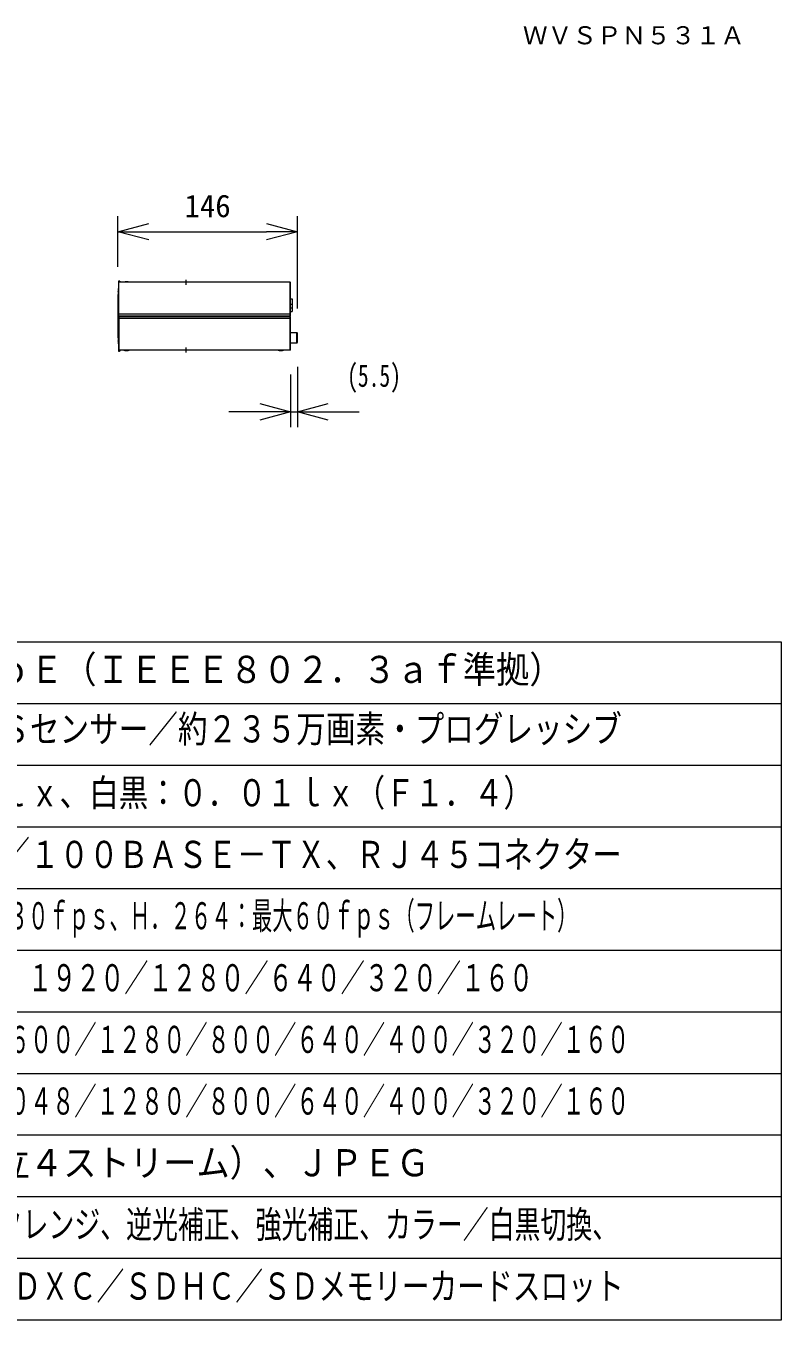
# Model space of a CAD drawing. Units: millimetres, scale not verified. Extents: x -63 to 62, y -56 to 57.
# Drawn here: x 1.3 to 62.5, y -56.4 to 48.6 of the extents above; entities that cross this region are included whole.
import ezdxf
from ezdxf.enums import TextEntityAlignment as Align

# ---------------------------------------------------------------- set-up
doc = ezdxf.new("R2010")
doc.units = ezdxf.units.MM
doc.header["$LTSCALE"] = 0.125
doc.linetypes.add('USER1', pattern=[28.575, 19.05, -3.175, 3.175, -3.175])
for name, color, linetype, lineweight in [('0-0_0', 7, 'Continuous', 20), ('0-2_WAKU', 1, 'Continuous', 18), ('0-4_SUNPO', 7, 'Continuous', 20), ('0-5_GAIKEI', 1, 'Continuous', 18)]:
    doc.layers.add(name, color=color, linetype=linetype, lineweight=lineweight)
doc.layers.add('0-1_MOJI1', color=7, linetype='Continuous')
doc.layers.add('0-3_TOUROKU', color=7, linetype='Continuous')
doc.styles.add('ＭＳ ゴシック', font='')
doc.styles.get('ＭＳ ゴシック').set_extended_font_data('MS Gothic')

# ---------------------------------------------------------------- blocks, each defined once
blk = doc.blocks.new('_Open30')
at = {"layer": '0-0_0'}
blk.add_line((0, 0), (-1, 0), dxfattribs=at)
blk.add_lwpolyline([(-1, 0.26795), (0, 0), (-1, -0.26795)], dxfattribs=at)
blk = doc.blocks.new('D1')
at = {"layer": '0-4_SUNPO'}
for p, q in [((87.7811, 334.2822), (87.7811, 329.3972)), ((87.2311, 333.6769), (87.2311, 329.3972)), ((84.7311, 330.6472), (82.2311, 330.6472)), ((87.2311, 330.6472), (87.7811, 330.6472)), ((90.2811, 330.6472), (92.7811, 330.6472))]:
    blk.add_line(p, q, dxfattribs=at)
at = {"layer": '0-4_SUNPO', "xscale": 2.5, "yscale": 2.5}
blk.add_blockref('_Open30', (87.2311, 330.6472), dxfattribs=at)
at = {"layer": '0-4_SUNPO', "xscale": 2.5, "yscale": 2.5, "rotation": 180}
blk.add_blockref('_Open30', (87.7811, 330.6472), dxfattribs=at)
at = {"layer": '0-4_SUNPO', "style": 'ＭＳ ゴシック', "width": 0.7}
blk.add_text('(5.5)', height=1.833, dxfattribs=at).set_placement((91.8131, 332.12), align=Align.BOTTOM_LEFT)
blk = doc.blocks.new('D2')
at = {"layer": '0-4_SUNPO'}
for p, q in [((73.2311, 342.3972), (73.2311, 346.4972)), ((87.7811, 339.0122), (87.7811, 346.4972)), ((75.7311, 345.2472), (85.2811, 345.2472))]:
    blk.add_line(p, q, dxfattribs=at)
at = {"layer": '0-4_SUNPO', "xscale": 2.5, "yscale": 2.5, "rotation": 180}
blk.add_blockref('_Open30', (73.2311, 345.2472), dxfattribs=at)
at = {"layer": '0-4_SUNPO', "xscale": 2.5, "yscale": 2.5}
blk.add_blockref('_Open30', (87.7811, 345.2472), dxfattribs=at)
at = {"layer": '0-4_SUNPO', "style": 'ＭＳ ゴシック'}
blk.add_text('146', height=1.833, dxfattribs=at).set_placement((78.6311, 345.8722), align=Align.BOTTOM_LEFT)

msp = doc.modelspace()

# ---------------------------------------------------------------- linework, layer by layer
at = {"layer": '0-2_WAKU', "color": 4}
for p, q in [((-62.5005, -1.3594), (62.4995, -1.3594)), ((62.4995, -1.3594), (62.4995, -56.3594)), ((62.4995, -56.3594), (-62.5005, -56.3594))]:
    msp.add_line(p, q, dxfattribs=at)
at = {"layer": '0-2_WAKU'}
for p, q in [((-62.5005, -6.3594), (62.4995, -6.3594)), ((-62.5005, -11.3594), (62.4995, -11.3594)), ((-62.5005, -16.3594), (62.4995, -16.3594)), ((-62.5005, -21.3594), (62.4995, -21.3594)), ((-62.5005, -26.3594), (62.4995, -26.3594)), ((-62.5005, -31.3594), (62.4995, -31.3594)), ((-62.5005, -36.3594), (62.4995, -36.3594)), ((62.4995, -41.3594), (-62.5005, -41.3594)), ((62.4995, -46.3594), (-62.5005, -46.3594)), ((62.4995, -51.3594), (-62.5005, -51.3594))]:
    msp.add_line(p, q, dxfattribs=at)
at = {"layer": '0-5_GAIKEI'}
for p, q in [((8.7805, 27.8578), (8.7805, 27.7581)), ((8.8563, 27.8878), (8.8105, 27.8878)), ((8.8105, 25.0528), (8.8105, 27.8878)), ((8.8606, 27.7878), (8.8603, 27.7931)), ((8.8763, 27.8689), (8.8803, 27.7931)), ((8.8805, 27.7878), (8.8803, 27.7931)), ((9.2956, 27.8092), (9.2956, 27.8085)), ((9.3977, 27.8198), (9.3988, 27.8195)), ((9.4005, 27.8185), (9.4005, 27.8085)), ((9.4605, 27.8185), (9.4605, 27.8085)), ((9.4634, 27.8198), (9.4623, 27.8195)), ((9.5655, 27.8092), (9.5655, 27.8085)), ((22.7005, 25.0528), (22.7005, 27.7878)), ((8.7305, 26.7838), (8.7305, 23.2918)), ((8.7505, 27.0378), (8.7505, 23.0378)), ((22.7305, 26.4378), (22.8575, 26.4378)), ((22.8575, 26.4378), (22.8575, 25.4078)), ((8.8105, 25.2378), (22.7005, 25.2378)), ((22.7305, 26.0178), (22.8555, 26.0178)), ((22.7305, 25.7178), (22.8555, 25.7178)), ((22.7305, 25.4078), (22.8575, 25.4078)), ((22.8555, 26.0178), (22.8555, 25.7178)), ((8.7805, 25.0528), (22.7305, 25.0528)), ((8.9105, 25.0378), (8.7805, 25.0378)), ((8.7805, 25.0228), (22.7305, 25.0228)), ((8.8105, 25.0228), (8.8105, 22.1878)), ((22.7005, 24.8378), (8.8105, 24.8378)), ((8.9105, 25.0228), (8.9105, 25.0528)), ((8.9805, 25.0228), (8.9805, 25.0528)), ((8.9949, 25.0228), (9.0254, 25.0528)), ((9.0105, 25.0528), (9.0105, 25.0378)), ((22.5806, 25.0228), (22.5793, 25.0528)), ((22.6305, 25.0228), (22.6292, 25.0528)), ((22.7005, 22.2878), (22.7005, 25.0228)), ((22.7305, 23.7028), (23.2305, 23.7028)), ((23.2305, 22.8728), (23.2305, 23.7028)), ((23.2805, 22.9228), (23.2805, 23.6528)), ((8.7805, 22.3175), (8.7805, 22.2178)), ((8.8603, 22.2826), (8.8105, 22.2826)), ((8.8563, 22.1878), (8.8105, 22.1878)), ((8.8603, 22.2826), (8.8563, 22.1878)), ((8.8606, 22.2878), (8.8603, 22.2826)), ((8.8803, 22.2826), (8.8763, 22.2068)), ((8.8805, 22.2878), (8.8803, 22.2826)), ((9.2956, 22.2665), (9.2956, 22.2671)), ((9.3605, 22.2571), (9.3752, 22.2559)), ((9.4005, 22.2571), (9.4005, 22.2671)), ((9.4605, 22.2571), (9.4605, 22.2671)), ((9.5005, 22.2571), (9.4859, 22.2559)), ((9.5655, 22.2665), (9.5655, 22.2671)), ((21.7956, 22.2665), (21.7956, 22.2671)), ((21.8605, 22.2571), (21.8752, 22.2559)), ((21.9005, 22.2571), (21.9005, 22.2671)), ((21.9605, 22.2571), (21.9605, 22.2671)), ((22.0005, 22.2571), (21.9859, 22.2559)), ((22.0655, 22.2665), (22.0655, 22.2671)), ((22.7305, 22.8728), (23.2305, 22.8728))]:
    msp.add_line(p, q, dxfattribs=at)
at = {"layer": '0-5_GAIKEI', "color": 7}
for p, q in [((8.7805, 27.7581), (8.7805, 22.3175)), ((22.7005, 27.7878), (8.8105, 27.7878)), ((22.7305, 25.0528), (22.7305, 27.7578)), ((22.7305, 22.3178), (22.7305, 25.0228)), ((22.7005, 22.2878), (8.8105, 22.2878))]:
    msp.add_line(p, q, dxfattribs=at)
at = {"layer": '0-5_GAIKEI', "color": 9, "linetype": 'USER1'}
for p, q in [((14.2305, 27.9878), (14.2305, 27.5878)), ((14.2305, 22.4878), (14.2305, 22.0878))]:
    msp.add_line(p, q, dxfattribs=at)
at = {"layer": '0-5_GAIKEI'}
for points in [[(8.8563, 27.8878), (8.8603, 27.7931), (8.8105, 27.7931)], [(9.4005, 27.8185), (9.4005, 27.8187), (9.4003, 27.8189), (9.4, 27.8192), (9.3991, 27.8195), (9.3969, 27.8199), (9.3916, 27.8202), (9.3699, 27.8194), (9.3605, 27.8185)], [(9.4605, 27.8185), (9.4606, 27.8187), (9.4608, 27.8189), (9.4611, 27.8192), (9.462, 27.8195), (9.4642, 27.8199), (9.4695, 27.8202), (9.4912, 27.8194), (9.5005, 27.8185)], [(9.4005, 22.2571), (9.4005, 22.257), (9.4003, 22.2567), (9.4, 22.2565), (9.3991, 22.2562), (9.3969, 22.2558), (9.3916, 22.2554), (9.3699, 22.2563), (9.3605, 22.2571)], [(9.4605, 22.2571), (9.4606, 22.257), (9.4608, 22.2567), (9.4611, 22.2565), (9.462, 22.2562), (9.4642, 22.2558), (9.4695, 22.2554), (9.4912, 22.2563), (9.5005, 22.2571)], [(21.9005, 22.2571), (21.9005, 22.257), (21.9003, 22.2567), (21.9, 22.2565), (21.8991, 22.2562), (21.8969, 22.2558), (21.8916, 22.2554), (21.8699, 22.2563), (21.8605, 22.2571)], [(21.9605, 22.2571), (21.9606, 22.257), (21.9608, 22.2567), (21.9611, 22.2565), (21.962, 22.2562), (21.9642, 22.2558), (21.9695, 22.2554), (21.9912, 22.2563), (22.0005, 22.2571)]]:
    msp.add_lwpolyline(points, dxfattribs=at)
for centre, radius, start, end in [((8.8105, 27.8578), 0.03, 90, 180.00001), ((8.8563, 27.8678), 0.02, 3, 90), ((9.4305, 27.1479), 0.6749, 101.53767, 108.53319), ((9.4305, 27.1479), 0.6743, 95.95899, 101.54959), ((9.3971, 27.4733), 0.3472, 92.93507, 96.04063), ((9.4305, 27.148), 0.6612, 89.9997, 92.60043), ((9.4306, 27.148), 0.6612, 87.39957, 90.0003), ((9.464, 27.4733), 0.3472, 83.95942, 87.06441), ((9.4305, 27.1478), 0.6743, 78.45064, 84.04084), ((9.4305, 27.1479), 0.6743, 78.45042, 84.04101), ((9.4305, 27.1479), 0.6749, 71.46681, 78.46233), ((8.7805, 26.7838), 0.05, 126.8284, 180.00001), ((7.7805, 27.2809), 1, 345.93013, 359.96565), ((8.7805, 23.2918), 0.05, 179.99999, 233.16347), ((23.2305, 23.6528), 0.05, 0, 90), ((7.7805, 22.7947), 1, 0.03443, 14.06987), ((8.8105, 22.2178), 0.03, 180.00001, 270), ((8.8563, 22.2078), 0.02, 270, 357), ((9.4305, 22.9278), 0.6749, 251.46779, 258.46233), ((9.4305, 22.9278), 0.6743, 258.45041, 264.04101), ((9.4306, 22.9278), 0.6743, 258.45065, 264.04084), ((9.3903, 22.3097), 0.0543, 267.58095, 279.05344), ((9.4305, 22.9276), 0.6612, 267.39957, 270.0003), ((9.4306, 22.9276), 0.6612, 269.9997, 272.60043), ((9.4708, 22.3097), 0.0543, 260.94376, 272.42637), ((9.4305, 22.9278), 0.6743, 275.95899, 281.54958), ((9.4305, 22.9278), 0.6749, 281.53767, 288.53221), ((21.9305, 22.9278), 0.6749, 251.46794, 258.46233), ((21.9305, 22.9278), 0.6743, 258.45041, 264.04101), ((21.9306, 22.9278), 0.6743, 258.45065, 264.04084), ((21.8903, 22.3097), 0.0543, 267.58095, 279.05344), ((21.9305, 22.9276), 0.6612, 267.39957, 272.60043), ((21.9708, 22.3097), 0.0543, 260.94376, 272.42637), ((21.9305, 22.9278), 0.6743, 275.95899, 281.54958), ((21.9305, 22.9278), 0.6749, 281.53767, 288.53206), ((23.2305, 22.9228), 0.05, 270, 0)]:
    msp.add_arc(centre, radius, start, end, dxfattribs=at)
at = {"layer": '0-5_GAIKEI', "color": 7}
for centre, start, end in [((8.8105, 27.7578), 90, 180.00001), ((22.7005, 27.7578), 0, 90), ((8.8105, 22.3178), 180.00001, 270), ((22.7005, 22.3178), 270, 0)]:
    msp.add_arc(centre, 0.03, start, end, dxfattribs=at)
at = {"layer": '0-5_GAIKEI'}
for centre, major_axis, ratio, start_param, end_param in [((8.8105, 27.7915), (0.03, 0), 0.052336, 1.57079632, 3.14159265), ((8.8603, 27.792), (-0.02, -0.001), 0.052264, 3.14159265, 4.70964992), ((8.8105, 25.2365), (-0.03, 0), 0.043619, 4.71238898, 6.28318531), ((22.7005, 25.2365), (0.03, 0), 0.043619, 0, 1.57079633), ((8.8105, 24.8391), (-0.03, 0), 0.043619, 6.28318531, 7.85398163), ((22.7005, 24.8391), (-0.03, 0), 0.043619, 1.57079632, 3.14159265), ((8.8105, 22.2842), (-0.03, 0), 0.052336, 6.28318531, 7.85398163), ((8.8603, 22.2836), (-0.02, 0.001), 0.052264, 1.57353541, 3.14159265)]:
    msp.add_ellipse(centre, major_axis=major_axis, ratio=ratio, start_param=start_param, end_param=end_param, dxfattribs=at)

# ---------------------------------------------------------------- block references
at = {"layer": '0-4_SUNPO'}
for name in ['D2', 'D1']:
    msp.add_blockref(name, (-64.5005, -313.3594), dxfattribs=at)

# ---------------------------------------------------------------- texts
at = {"layer": '0-1_MOJI1', "style": 'ＭＳ ゴシック'}
for s, width, p in [('ＤＣ１２Ｖ、ＰｏＥ（ＩＥＥＥ８０２．３ａｆ準拠）', 0.9, (-20.0005, -5.3594)), ('約１／３型\u3000ＭＯＳセンサー／約２３５万画素・プログレッシブ', 0.8, (-20.0005, -10.1851)), ('カラー：０．０４ｌｘ、白黒：０．０１ｌｘ（Ｆ１．４）', 0.8, (-20.0005, -15.3594)), ('１０ＢＡＳＥ－Ｔ／１００ＢＡＳＥ－ＴＸ、ＲＪ４５コネクター', 0.8, (-20.0005, -20.3594)), ('ＪＰＥＧ：０．１ｆｐｓ～３０ｆｐｓ、Ｈ．２６４：最大６０ｆｐｓ（フレームレート）', 0.55, (-20.0005, -25.3327)), ('２Ｍ【１６：９】（Ｈ）１９２０／１２８０／６４０／３２０／１６０', 0.65, (-20.0005, -30.3594)), ('２Ｍ【４：３】（Ｈ）１６００／１２８０／８００／６４０／４００／３２０／１６０', 0.6, (-20.0005, -35.3594)), ('３Ｍ【４：３】（Ｈ）２０４８／１２８０／８００／６４０／４００／３２０／１６０', 0.6, (-20.0005, -40.3594)), ('Ｈ．２６４（独立４ストリーム）、ＪＰＥＧ', 0.9, (-20.0005, -45.3594)), ('スーパーダイナミックレンジ、逆光補正、強光補正、カラー／白黒切換、', 0.7, (-20.0005, -50.3594)), ('ＶＭＤ、ＡＢＦ、ＳＤＸＣ／ＳＤＨＣ／ＳＤメモリーカードスロット', 0.75, (-20.0005, -55.3594))]:
    msp.add_text(s, height=2.199, dxfattribs=dict(at, width=width)).set_placement(p, align=Align.BOTTOM_LEFT)
at = {"layer": '0-3_TOUROKU', "style": 'ＭＳ ゴシック'}
msp.add_text('ＷＶＳＰＮ５３１Ａ', height=1.466, dxfattribs=at).set_placement((41.5661, 46.6406), align=Align.BOTTOM_LEFT)

doc.saveas('drawing.dxf')
